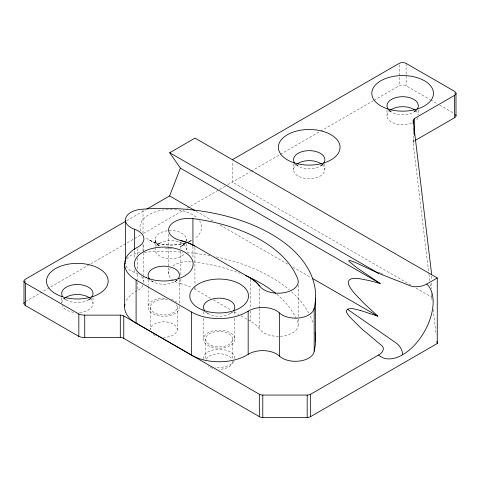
<?xml version="1.0" encoding="UTF-8"?>
<svg xmlns="http://www.w3.org/2000/svg" width="480" height="480" viewBox="0 0 480 480"><rect width="100%" height="100%" fill="white"/><g stroke="black" fill="none" stroke-linecap="round" stroke-linejoin="round"><path stroke-width="0.36" stroke-dasharray="2.4 1.8" d="M143.832 252.708L143.832 275.034M143.832 251.964L143.832 243.78M413.19 139.266L413.19 142.992L428.856 273.48M413.19 131.802L413.19 128.076M186.114 241.47L186.444 239.616L186.444 241.044M185.16 243.204L181.86 246.006L185.16 243.204A15.66 9.042 0 0 1 178.386 247.518M91.572 298.134L88.422 299.958L90.618 298.086M322.488 164.22L320.292 166.086L324.078 163.902M415.926 110.274L413.73 112.14L416.886 110.316M88.422 299.958L90.252 298.686A15.66 9.042 0 0 1 64.44 298.686L66.27 299.958L64.074 298.086M232.062 312.318L230.232 313.59L232.812 312.096M126.738 220.692L145.566 209.82M25.434 301.554L140.934 234.87M143.508 233.388L183.762 210.144M186.972 208.29L227.196 185.07M227.844 184.692L250.596 171.558M251.25 171.18L279.798 154.698M280.446 154.326L320.028 131.472M320.676 131.094L373.236 100.752M373.89 100.374L399.192 85.764A4.896 2.826 0 0 1 406.116 85.764L430.02 99.564M181.86 246.006L186.276 243.456M188.802 241.998L191.958 240.18M177.282 280.218L174.858 281.622L176.688 280.35A15.66 9.042 0 0 1 150.882 280.35L152.712 281.622L147.864 278.82M191.97 240.114L188.256 241.896A30.834 17.802 0 0 0 192.09 240.096M184.992 242.94C173.214 246.396 159.906 245.622 148.98 239.814L159.708 246.006A15.66 9.042 0 0 1 165.546 231.096A15.66 9.042 0 0 1 186.36 240.546M378.378 272.214L380.436 273.09M381.102 273.372L383.16 274.248M430.662 99.936L437.124 103.668M439.71 105.162L453.918 113.364M388.428 110.316L391.578 112.14L389.382 110.274M294.354 163.902L298.14 166.086L295.944 164.22M410.922 285.15L232.386 182.07L232.386 161.184M416.112 288.144L431.694 297.144L431.694 295.74M196.194 211.302L213.714 221.418M220.2 225.162L287.676 264.12M292.866 267.114L311.034 277.602M194.172 288.786A44.046 25.428 0 0 1 194.928 289.212L210.504 298.206M213.39 299.868L231.27 310.194M234.15 311.856L238.764 314.52M241.074 315.852L246.84 319.182M247.998 319.848L250.302 321.18A44.046 25.428 0 0 1 259.746 329.292A20.04 11.574 0 0 0 284.262 335.832A20.04 11.574 0 0 0 297.804 322.338A137.154 79.182 0 0 0 276.222 293.82M204.204 311.352L208.08 313.59L206.25 312.318A15.66 9.042 0 0 0 231.696 312.612M63.114 298.134L66.27 299.958M156.414 243.204L159.708 246.006C157.386 244.644 155.232 242.46 155.124 239.616L155.124 246.75M428.946 274.218L429.738 280.848M430.092 283.8L430.446 286.746M431.244 293.382L432.042 300.018M433.176 309.456L436.218 334.818M454.566 92.76L454.566 94.158M431.694 276.162L431.694 278.958M431.694 283.152L431.694 288.75M418.314 110.028L418.314 114.306M413.19 127.608L413.19 142.992A4.896 2.826 0 0 1 414.612 140.802M406.116 63.384L406.116 74.574M406.116 75.972L406.116 85.764M399.192 64.788L399.192 75.972M399.192 77.376L399.192 85.764M386.994 110.028L386.994 115.734M324.876 163.974L324.876 169.686M298.248 284.892L298.248 318.378M298.248 319.122L298.248 324.33M293.556 163.974L293.556 169.686M259.746 288.828L259.746 307.71M259.746 308.388L259.746 329.292M250.302 279.372L250.302 307.692M250.302 311.064L250.302 321.18M234.816 311.652L234.816 315.372M234.816 318.348L234.816 339.162A15.66 9.042 0 0 1 211.326 346.992A15.66 9.042 0 0 1 211.326 331.332A15.66 9.042 0 0 1 234.816 339.162M232.614 339.162L232.614 359.304M205.698 339.162L205.698 360.798M203.496 311.652L203.496 315.372M203.496 318.348L203.496 339.162M194.928 247.404L194.928 285.168M194.928 286.512L194.928 289.212M192.924 246.276L192.924 258.414M186.444 243.894L186.444 249.606M180.882 241.95L180.882 248.694M180.882 251.388L180.882 275.664M180.882 279.036L180.882 283.758A44.046 25.428 0 0 1 191.784 287.562M179.448 279.684L179.448 303.48M177.24 307.194L177.24 329.574A13.458 7.77 0 0 1 163.782 337.344M168.648 234.234L168.648 266.976M168.648 267.72L168.648 273.672M155.124 247.464L155.124 249.606A15.66 9.042 0 0 0 167.61 258.462A15.66 9.042 0 0 0 185.16 253.194M150.324 307.194L150.324 329.574A13.458 7.77 0 0 1 163.782 321.804A13.458 7.77 0 0 1 177.24 329.574M148.122 279.684L148.122 285.636M148.122 286.38L148.122 307.194M143.832 275.778L143.832 280.986M143.022 209.844L143.022 233.442M143.022 244.236L143.022 250.98M137.49 248.634L137.49 254.706M137.49 258.078L137.49 270.216M137.49 274.26L137.49 279.654M137.49 282.354L137.49 290.442A39.156 22.608 0 0 0 125.616 302.154M134.472 250.818L134.472 258.912M134.472 269.7L134.472 272.4A19.578 11.304 0 0 1 138.816 274.458M125.472 262.38L125.472 263.868M93.006 297.846L93.006 303.552M61.686 297.846L61.686 302.838M25.434 280.572L25.434 281.976M90.252 298.428A15.66 9.042 0 0 1 91.332 307.62A15.66 9.042 0 0 1 77.886 312.588M73.62 312.336A15.66 9.042 0 0 1 62.016 305.406M61.764 302.616A15.66 9.042 0 0 1 64.44 298.428M171.864 248.634A15.66 9.042 0 0 1 164.562 247.914M199.476 220.704A30.834 17.802 0 0 1 194.46 238.632M185.082 243A30.834 17.802 0 0 1 145.38 237.312M140.604 230.874A30.834 17.802 0 0 1 160.026 210.546A30.834 17.802 0 0 1 197.748 218.586M156.414 246.012A15.66 9.042 0 0 1 175.524 240.984A15.66 9.042 0 0 1 186.114 251.46M322.122 164.814A15.66 9.042 0 0 1 296.31 164.814M322.122 164.562A15.66 9.042 0 0 1 319.596 176.454A15.66 9.042 0 0 1 298.836 176.454A15.66 9.042 0 0 1 296.31 164.562M415.56 110.868A15.66 9.042 0 0 1 389.748 110.868M417.984 117.588A15.66 9.042 0 0 1 416.352 120.126M411.528 123.186A15.66 9.042 0 0 1 391.578 122.13A15.66 9.042 0 0 1 389.748 110.61M415.56 110.61A15.66 9.042 0 0 1 418.236 114.804M176.61 304.836A13.458 7.77 0 0 1 165.162 314.922A13.458 7.77 0 0 1 150.396 306.396A13.458 7.77 0 0 1 167.868 299.79M155.16 335.538A13.458 7.77 0 0 1 153.45 334.554M232.614 361.542A13.458 7.77 0 0 1 219.156 369.312M212.622 368.334A13.458 7.77 0 0 1 208.068 365.946M206.328 359.184A13.458 7.77 0 0 1 219.156 353.772A13.458 7.77 0 0 1 231.978 359.184M234.18 360.894A15.66 9.042 0 0 1 214.746 367.02M203.532 358.992A15.66 9.042 0 0 1 219.156 349.302A15.66 9.042 0 0 1 234.78 358.992M141.504 276.63A19.578 11.304 0 0 1 143.862 282.918M142.986 285.516A19.578 11.304 0 0 1 137.49 290.442M134.472 272.4A18.756 10.83 0 0 1 125.502 262.164M126.852 258.99A18.756 10.83 0 0 1 140.208 252.552M144.426 252.216A151.836 87.66 0 0 1 182.598 252.18M186.972 252.528A151.836 87.66 0 0 1 210.018 255.666M216.342 256.92A151.836 87.66 0 0 1 289.41 289.932M291.558 291.81A151.836 87.66 0 0 1 309.702 314.928M310.302 316.17A151.836 87.66 0 0 1 313.23 323.676M193.626 261.876A137.154 79.182 0 0 1 240.12 273.378M180.882 283.758A20.04 11.574 0 0 1 170.142 268.674M172.866 265.974A20.04 11.574 0 0 1 191.232 261.618M179.364 306.258A15.66 9.042 0 0 1 164.502 316.23A15.66 9.042 0 0 1 148.122 307.092A15.66 9.042 0 0 1 164.862 298.176M171.384 299.286A15.66 9.042 0 0 1 176.688 302.07M211.26 345.456A13.458 7.77 0 0 0 232.542 339.966A13.458 7.77 0 0 0 213.666 332.07A13.458 7.77 0 0 0 211.26 345.456"/><path stroke-width="0.72" d="M24 281.172L24 303.552M456 115.734L456 93.36M146.868 209.07L169.596 195.948L180.384 168.138L169.704 152.724L195.012 138.114L437.262 277.974L437.262 343.512L310.65 416.616A4.896 2.826 0 0 1 307.188 417.438L262.794 417.438A4.896 2.826 0 0 1 259.332 416.616L123.768 338.346A4.896 2.826 0 0 0 120.306 337.518L84.726 337.518A9.786 5.652 0 0 1 78.834 336.378L25.434 305.55A4.896 2.826 0 0 1 24.402 302.43M360.66 310.542A61.104 35.28 0 0 0 356.736 309.546A41.322 23.856 0 0 0 355.386 309.258C350.748 307.536 342.786 308.706 348.144 314.844A66.738 38.532 0 0 0 350.082 317.322L361.386 328.53L382.29 346.086L383.274 347.76L383.274 349.542A14.556 8.406 0 0 1 383.01 350.388L382.65 351.144A16.83 9.72 0 0 1 378.564 355.026L310.65 394.236A4.896 2.826 0 0 1 307.188 395.064L262.794 395.064A4.896 2.826 0 0 1 259.332 394.236L123.768 315.966A4.896 2.826 0 0 0 120.306 315.138L84.726 315.138A9.786 5.652 0 0 1 78.834 314.004L25.434 283.17A4.896 2.826 0 0 1 25.434 279.174L125.436 221.442M232.386 159.69L399.192 63.384A4.896 2.826 0 0 1 406.116 63.384L454.566 91.362A4.896 2.826 0 0 1 454.566 95.358L454.566 117.732L415.236 140.442M413.19 123.414L413.19 120.618A4.896 2.826 0 0 1 414.612 118.422L454.566 95.358M437.262 277.974L426.744 284.046A43.116 24.894 -60 0 1 421.344 336.564A43.116 24.894 -60 0 1 378.564 355.026M180.882 240.6L188.364 242.934L194.928 246.054L250.302 278.022L255.708 281.814L259.746 286.134A20.04 11.574 0 0 0 284.262 292.674A20.04 11.574 0 0 0 297.804 279.18A137.154 79.182 0 0 0 192.924 218.628A20.04 11.574 0 0 0 169.554 226.446A20.04 11.574 0 0 0 180.882 240.6A44.046 25.428 0 0 1 194.928 246.054M360.66 310.536L377.862 316.188L364.578 303.906L355.812 294.792A108.27 85.392 -84.9 0 1 354.42 293.178C351.48 289.77 344.148 281.016 351.534 278.724A16.296 12.852 -84.9 0 1 352.32 278.574L352.59 278.532A33.336 26.292 -84.9 0 1 355.902 278.436A53.682 42.336 -84.9 0 1 357.174 278.49L358.206 278.58A85.914 67.758 -84.9 0 1 360.306 278.838L369.318 280.596L380.196 283.5L360.378 270.18A69.09 14.85 39 0 1 356.256 267.252L349.212 261.522A2.496 0.534 39 0 1 348.822 260.964L348.942 260.472L350.064 260.55L354.684 262.152L378.468 273.252L411.27 286.2L415.182 286.818L420.03 286.41A16.836 9.72 0 0 0 426.678 284.088M169.704 152.724L378.468 273.252M180.384 168.138L380.196 283.5M169.596 195.948L194.898 210.552M312.33 278.352L377.862 316.188M136.098 280.02L191.472 311.988A39.156 22.608 0 0 0 248.166 311.184A19.578 11.304 0 0 1 279.426 312.924A18.756 10.83 0 0 0 299.946 317.838A18.756 10.83 0 0 0 314.19 307.992A151.836 87.66 0 0 0 143.022 209.166A18.756 10.83 0 0 0 125.97 217.392A18.756 10.83 0 0 0 134.472 229.242A19.578 11.304 0 0 1 137.49 247.284A39.156 22.608 0 0 0 136.098 280.02L136.098 323.178L191.472 355.146A39.156 22.608 0 0 0 248.166 354.342A19.578 11.304 0 0 1 279.426 356.082A18.756 10.83 0 0 0 299.946 360.996A18.756 10.83 0 0 0 314.19 351.15A151.836 87.66 0 0 0 315.204 332.694M347.298 309.156L396.42 343.194A9.786 5.652 60 0 1 402.654 354.744M413.19 120.618L431.694 274.764M436.998 341.304L437.262 343.512M414.612 118.422L414.612 135.204M315.57 298.158L315.57 341.316M314.19 307.992L314.19 351.15M310.65 394.236L310.65 416.616M307.188 395.064L307.188 417.438M279.426 312.924L279.426 356.082M262.794 395.064L262.794 417.438M259.332 394.236L259.332 416.616M248.166 311.184L248.166 354.342M192.924 218.628L192.924 245.604M191.472 311.988L191.472 355.146M134.472 229.242L134.472 249.474M125.472 220.71L125.472 261.636M124.644 263.484L124.644 306.642M123.768 315.966L123.768 338.346M120.306 315.138L120.306 337.518M84.726 315.138L84.726 337.518M78.834 314.004L78.834 336.378M25.434 283.17L25.434 305.55M455.598 114.612A4.896 2.826 0 0 1 454.566 117.732M62.424 296.304A15.66 9.042 0 0 1 78.132 284.532A15.66 9.042 0 0 1 91.716 297.156M65.322 297.756A15.66 9.042 0 0 1 89.37 297.756M294.84 163.284A15.66 9.042 0 0 1 309.216 150.648A15.66 9.042 0 0 1 323.586 163.284M297.192 163.89A15.66 9.042 0 0 1 321.24 163.89M388.284 109.338A15.66 9.042 0 0 1 402.654 96.702A15.66 9.042 0 0 1 417.03 109.338M390.63 109.944A15.66 9.042 0 0 1 414.678 109.944M250.302 278.022A44.046 25.428 0 0 1 259.746 286.134M204.912 310.95A15.66 9.042 0 0 1 219.156 298.152A15.66 9.042 0 0 1 233.4 310.95M136.098 323.178A39.156 22.608 0 0 1 124.932 304.398M245.562 275.592A137.154 79.182 0 0 1 275.646 293.352M149.412 278.814A15.66 9.042 0 0 1 163.782 266.184A15.66 9.042 0 0 1 178.158 278.814M61.926 296.592A30.834 17.802 0 0 0 108.18 281.172A30.834 17.802 0 0 0 61.926 265.758A30.834 17.802 0 0 0 61.926 296.592M293.796 162.72A30.834 17.802 0 0 0 340.05 147.306A30.834 17.802 0 0 0 293.796 131.886A30.834 17.802 0 0 0 293.796 162.72M387.24 108.774A30.834 17.802 0 0 0 433.488 93.36A30.834 17.802 0 0 0 387.24 77.94A30.834 17.802 0 0 0 387.24 108.774M202.698 310.044A29.364 16.956 0 0 0 248.448 297.216A29.364 16.956 0 0 0 206.322 280.752A29.364 16.956 0 0 0 202.698 310.044M146.556 277.764A29.364 16.956 0 0 0 192.99 265.788A29.364 16.956 0 0 0 151.806 248.556A29.364 16.956 0 0 0 146.556 277.764"/></g></svg>
